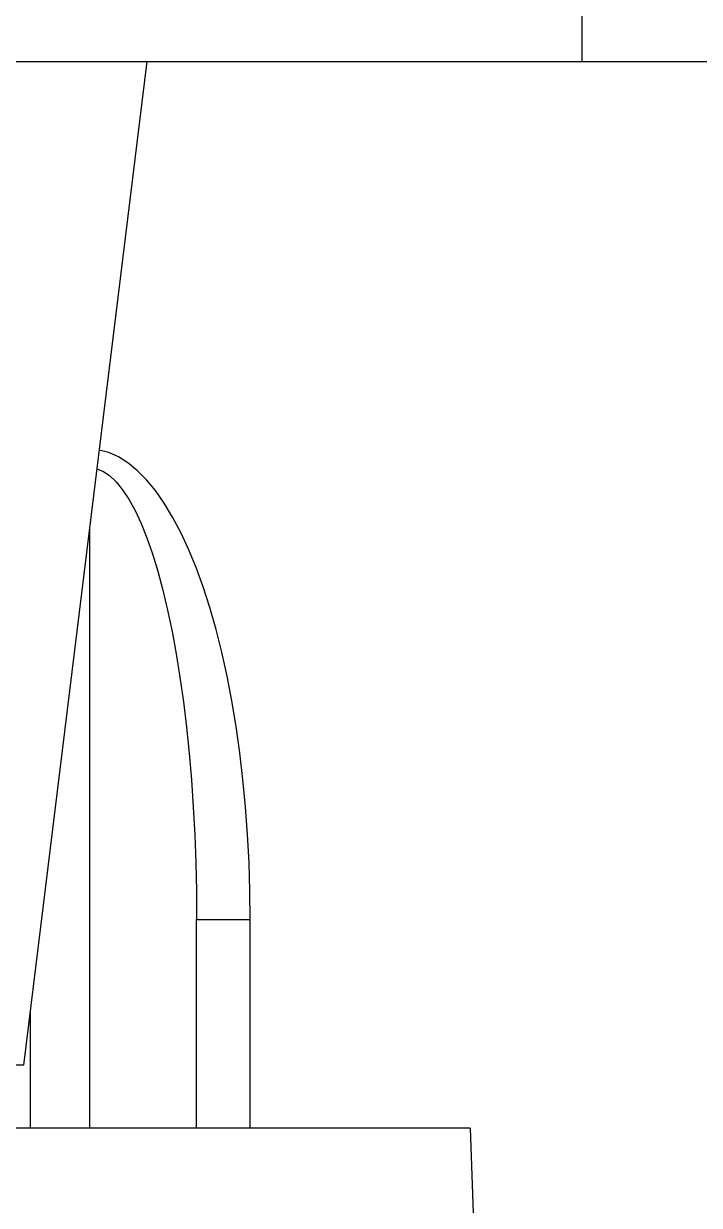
# Model space of a CAD drawing. Header units: millimetres. Extents: x -225363 to 347188, y -782467 to 813415.
# Drawn here: x 51023.73 to 51036.31, y 20544.91 to 20566.93 of the extents above; entities that cross this region are included whole.
import ezdxf

# ---------------------------------------------------------------- set-up
doc = ezdxf.new("R2010")
doc.units = ezdxf.units.MM

# ---------------------------------------------------------------- blocks, each defined once
blk = doc.blocks.new('MB bom')
at = {"color": 8, "linetype": 'Continuous'}
for p, q in [((-199022.75, 638604.291), (-199022.75, 638721.161)), ((-199022.75, 638694.727), (-199022.75, 638699.21)), ((-199022.75, 638604.291), (-199022.75, 638694.727)), ((-199020.012, 638694.727), (-199022.75, 638694.727)), ((-199042.651, 638692.641), (-199045.651, 638692.746)), ((-199042.651, 638692.641), (-199042.651, 638682.615)), ((-199042.651, 638688.541), (-199038.753, 638688.541)), ((-199038.753, 638688.541), (-199038.223, 638688.536)), ((-199038.753, 638687.541), (-199038.753, 638688.541)), ((-199038.223, 638688.536), (-199037.696, 638688.519)), ((-199037.696, 638688.519), (-199037.172, 638688.492)), ((-199037.172, 638688.492), (-199036.654, 638688.454)), ((-199036.654, 638688.454), (-199036.143, 638688.405)), ((-199036.143, 638688.405), (-199035.643, 638688.346)), ((-199035.643, 638688.346), (-199035.153, 638688.277)), ((-199035.153, 638688.277), (-199034.677, 638688.198)), ((-199034.677, 638688.198), (-199034.215, 638688.109)), ((-199034.215, 638688.109), (-199033.77, 638688.01)), ((-199033.77, 638688.01), (-199033.343, 638687.903)), ((-199033.343, 638687.903), (-199032.936, 638687.787)), ((-199032.936, 638687.787), (-199032.551, 638687.663)), ((-199042.651, 638687.541), (-199038.753, 638687.541)), ((-199038.224, 638687.537), (-199038.753, 638687.541)), ((-199037.696, 638687.526), (-199038.224, 638687.537)), ((-199037.173, 638687.506), (-199037.696, 638687.526)), ((-199032.551, 638687.663), (-199032.187, 638687.531)), ((-199032.187, 638687.531), (-199031.848, 638687.391)), ((-199036.657, 638687.478), (-199037.173, 638687.506)), ((-199036.148, 638687.443), (-199036.657, 638687.478)), ((-199035.65, 638687.401), (-199036.148, 638687.443)), ((-199035.164, 638687.351), (-199035.65, 638687.401)), ((-199034.692, 638687.294), (-199035.164, 638687.351)), ((-199031.848, 638687.391), (-199031.534, 638687.245)), ((-199034.236, 638687.23), (-199034.692, 638687.294)), ((-199033.798, 638687.159), (-199034.236, 638687.23)), ((-199033.38, 638687.082), (-199033.798, 638687.159)), ((-199032.983, 638686.999), (-199033.38, 638687.082)), ((-199031.534, 638687.245), (-199031.247, 638687.093)), ((-199031.247, 638687.093), (-199030.986, 638686.935)), ((-199032.608, 638686.91), (-199032.983, 638686.999)), ((-199032.258, 638686.816), (-199032.608, 638686.91)), ((-199030.986, 638686.935), (-199030.754, 638686.773)), ((-199031.933, 638686.717), (-199032.258, 638686.816)), ((-199031.636, 638686.613), (-199031.933, 638686.717)), ((-199030.754, 638686.773), (-199030.552, 638686.605)), ((-199022.75, 638686.613), (-199041.473, 638684.314)), ((-199031.366, 638686.505), (-199031.636, 638686.613)), ((-199031.126, 638686.393), (-199031.366, 638686.505)), ((-199030.552, 638686.605), (-199030.379, 638686.434)), ((-199030.379, 638686.434), (-199030.236, 638686.259)), ((-199030.915, 638686.278), (-199031.126, 638686.393)), ((-199030.736, 638686.159), (-199030.915, 638686.278)), ((-199030.236, 638686.259), (-199030.125, 638686.082)), ((-199030.588, 638686.039), (-199030.736, 638686.159)), ((-199030.473, 638685.916), (-199030.588, 638686.039)), ((-199030.125, 638686.082), (-199030.045, 638685.903)), ((-199030.39, 638685.792), (-199030.473, 638685.916)), ((-199030.344, 638685.68), (-199030.39, 638685.792)), ((-199030.045, 638685.903), (-199029.998, 638685.722)), ((-199031.478, 638685.541), (-199042.651, 638685.541)), ((-199029.998, 638685.722), (-199029.998, 638685.723)), ((-199042.651, 638684.441), (-199040.439, 638684.441)), ((-199041.473, 638684.314), (-199041.473, 638678.352))]:
    blk.add_line(p, q, dxfattribs=at)
blk = doc.blocks.new('PMBCB')
h = blk.add_hatch()
h.set_pattern_fill('BTCT2', color=8, scale=30, pattern_type=2)
h.set_pattern_definition([(50, (-27194.2, -11189.96), (215.17805, -18.8256), [22.5, -247.5]), (355, (-27194.2, -11189.96), (-41.6254, 225.6576), [18, -198]), (100.4514, (-27176.26, -11191.53), (173.5528, 206.8319), [19.122, -210.3426]), (46.1842, (-27194.2, -11129.96), (320.1723, -49.6557), [33.75, -371.25]), (96.6356, (-27167.5, -11134.1), (280.3988, 292.2354), [28.683, -315.514]), (351.1842, (-27194.2, -11129.96), (280.3986, 292.2356), [27, -297]), (21, (-27164.2, -11144.96), (179.0721, -120.7857), [22.5, -247.5]), (326, (-27164.2, -11144.96), (72.9946, 217.545), [18, -198]), (71.4514, (-27149.27, -11155.03), (252.0668, 96.7591), [19.122, -210.3426]), (37.5, (-27194.194, -11189.96), (3.64796, 99.86816), [0, -195.6, 0, -201, 0, -198.75]), (7.5, (-27194.19, -11189.96), (78.92086, 118.3235), [0, -114.6, 0, -191.1, 0, -75.75]), (327.5, (-27261.094, -11189.96), (160.14673, -6.76646), [0, -75, 0, -234, 0, -310.5]), (317.5, (-27291.1, -11189.96), (174.95585, 30.0315), [0, -97.5, 0, -155.4, 0, -220.5]), (45, (-27194.19, -11189.96), (-63.6396, 63.6396), []), (45, (-27194.19, -11168.96), (-63.6396, 63.6396), [])])
h.paths.add_polyline_path([(6600, 2700), (-2900, 2700), (-2900, -200), (6600, -200)])
h.paths.add_polyline_path([(5000, 2500), (5000, 0), (0, 0), (0, 2500)], flags=16)
h.paths.add_polyline_path([(5200, 2500), (6400, 2500), (6400, 0), (5200, 0)], flags=16)
h.paths.add_polyline_path([(-200, 2500), (-200, 0), (-2700, 0), (-2700, 2500)], flags=16)
h.paths.add_polyline_path([(5350.968, 389.341), (6075.73, 389.341), (6075.73, 539.341), (5350.968, 539.341)], flags=0)
h.paths.add_polyline_path([(5451.738, 547.351), (5986.024, 547.351), (5986.024, 775.923), (5451.738, 775.923)], flags=0)
h.paths.add_polyline_path([(4155.052, 389.341), (4879.814, 389.341), (4879.814, 539.341), (4155.052, 539.341)], flags=0)
h.paths.add_polyline_path([(4255.822, 547.351), (4790.108, 547.351), (4790.108, 775.923), (4255.822, 775.923)], flags=0)
h.paths.add_polyline_path([(-1032.124, 389.341), (-307.362, 389.341), (-307.362, 539.341), (-1032.124, 539.341)], flags=0)
h.paths.add_polyline_path([(-931.354, 547.351), (-397.069, 547.351), (-397.069, 775.923), (-931.354, 775.923)], flags=0)
at = {"color": 8, "xscale": -0.998699011935332, "yscale": 0.998699011935332, "zscale": 0.998699011935332, "rotation": 270}
blk.add_blockref('MB bom', (-637462.743, 200790.955), dxfattribs=at)

msp = doc.modelspace()

# ---------------------------------------------------------------- block references
msp.add_blockref('PMBCB', (50633.078, 18539.09))

doc.saveas('drawing.dxf')
